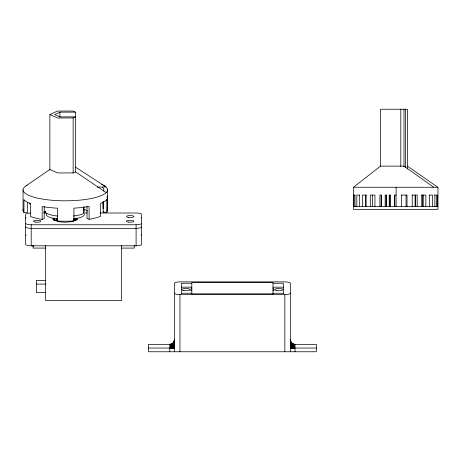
<?xml version="1.0" encoding="UTF-8"?>
<svg xmlns="http://www.w3.org/2000/svg" width="461" height="461" viewBox="0 0 461 461"><rect width="100%" height="100%" fill="white"/><g stroke="black" fill="none" stroke-linecap="round" stroke-linejoin="round"><path stroke-width="0.69" d="M174.396 339.728L174.362 348.043L148.454 348.043M107.546 189.771L107.546 210.176L107.482 210.89L107.482 198.034L107.234 211.605L106.814 212.308L103.172 212.129L103.172 201.417M174.396 347.744L170.368 348.043L170.368 344.298L173.042 342.984L174.362 340.31C174.108 342.558 172.022 344.379 169.763 344.338L169.763 351.755M103.172 212.129L103.558 211.49M353.454 187.258L437.95 187.258L437.95 209.346L353.454 209.346L353.454 187.258L380.532 166.133L403.986 166.133L433.772 187.258M26.11 185.789L49.857 169.51L57.706 172.95L73.143 172.91L75.546 171.815L106.209 192.606M43.737 212.365L45.593 211.403M49.857 169.821L49.857 114.559L57.446 111.078L72.89 111.043L75.368 112.127L75.368 117.152M75.368 112.127L59.93 112.167L54.738 114.547L60.103 116.904L75.546 116.864L75.546 172.12M49.857 114.559L57.706 117.999L73.143 117.964L75.546 116.864M27.568 202.321L27.568 212.319L23.943 212.515L23.943 199.659A42.251 10.937 0 0 0 30.397 203.589L30.397 216.44A42.251 10.937 0 0 0 42.164 219.43L44.193 218.629L44.193 206.488M97.45 187.097L106.001 186.941L75.368 167.078M353.454 195.078L353.766 195.078L353.766 206.563M355.091 195.078L353.869 195.078L353.869 206.563M359.557 195.078L356.826 195.078L356.826 206.563M366.432 195.078L362.432 195.078L362.432 206.563M396.108 195.078L394.691 195.078L394.691 206.563M401.099 195.078L407.028 195.078L407.028 206.563M411.938 195.078L417.176 195.078L417.176 206.563M421.394 195.078L425.86 195.078L425.86 206.563M429.266 195.078L432.493 195.078L432.493 206.563M434.464 195.078L436.613 195.078L436.613 206.563M437.95 195.078L437.639 195.078L437.639 206.563M353.454 206.563L437.95 206.563M43.916 213.005L46.037 213.005M84.271 213.005L87.273 213.005M100.198 213.005L136.093 213.005A5.561 1.441 0 0 1 141.648 214.446L141.648 244.376A5.561 1.441 0 0 1 136.093 245.811L31.21 245.811A5.561 1.441 0 0 1 25.649 244.376L25.649 214.446A5.561 1.441 0 0 1 30.484 213.017M25.649 223.314A5.561 1.441 0 0 0 31.21 224.755L136.093 224.755A5.561 1.441 0 0 0 141.648 223.314M33.065 245.678L33.204 245.678A4.074 1.055 0 0 1 33.607 245.425M33.065 246.226L33.204 246.226A4.074 1.055 0 0 0 33.607 246.479M45.662 248.087L33.065 248.087L33.065 245.223M121.635 248.087L134.237 248.087L134.237 245.223M45.662 280.392L36.396 280.392L36.396 292.602L45.662 292.602M191.816 283.25L181.438 283.25L181.438 293.588M272.981 283.25L283.354 283.25L283.354 293.588M36.396 284.085L45.662 284.085M181.438 287.163L191.816 287.163M272.981 287.163L283.354 287.163M191.816 288.759L190.963 288.759L190.963 290.891M272.981 288.759L273.811 288.759L273.811 290.891M190.963 290.413L191.816 290.413M272.981 290.413L273.811 290.413M181.438 293.248L191.816 293.248M272.981 293.248L283.354 293.248M191.816 293.847L272.981 293.847M174.396 293.069A5.561 1.562 0 0 0 179.957 294.631L284.84 294.631A5.561 1.562 0 0 0 290.395 293.069M171.089 344.338L148.454 344.338L148.454 351.755L316.338 351.755L316.338 344.338L293.709 344.338M290.395 348.043L316.338 348.043M290.436 347.784L294.423 348.043L294.423 344.298C292.188 344.044 290.361 341.981 290.395 339.728C290.355 342.195 292.562 344.39 295.028 344.338L295.028 351.755M106.814 212.308L106.814 199.457A42.251 10.937 0 0 1 100.648 203.41L100.648 216.267A42.251 10.937 0 0 1 89.106 219.315L87.02 218.52L87.02 206.378M83.919 209.167L87.625 211.086M407.386 166.133L437.835 187.258M77.304 218.785L76.935 219.701C69.778 223.015 60.46 223.015 53.309 219.701L52.888 218.877L53.309 218.059L53.309 220.208M107.131 195.896L107.546 210.176M434.89 195.078L434.89 206.563M429.468 195.078L429.468 206.563M423.215 195.078L423.215 206.563M422.697 195.078L422.697 206.563M421.746 195.078L421.746 206.563M415.292 195.078L415.292 206.563M415.142 195.084L415.142 206.465M412.243 195.078L412.243 206.563M407.386 168.997L407.386 109.245L380.532 109.245L380.532 166.502M406.037 195.078L406.037 206.563M405.565 109.245L405.565 167.556M403.986 109.245L403.986 166.836M401.617 195.078L401.617 206.563M400.805 109.245L400.805 166.502M396.108 187.258L396.074 206.563M394.725 195.078L394.725 206.563M390.588 206.563L390.588 195.078L389.222 195.078L389.222 206.563M389.793 195.078L389.793 206.563M386.508 206.563L386.508 195.078L385.16 195.078L385.16 206.563M386.088 195.078L386.088 206.563M381.293 206.563L381.293 195.078L379.91 195.078L379.91 206.563M381.207 195.078L381.207 206.563M374.931 206.563L374.931 195.078L370.304 195.078L370.304 206.563M372.534 195.078L372.534 206.563M366.115 195.078L366.115 206.563M365.354 195.078L365.354 206.563M359.321 195.078L359.321 206.563M354.999 195.078L354.999 206.563M293.83 344.183L293.83 348.038M293.259 343.987L293.259 348.043M292.712 343.722L292.712 348.043M292.211 343.387L292.211 348.043M291.755 342.99L291.755 348.043M291.358 342.535L291.358 348.043M291.018 342.033L291.018 348.043M290.753 341.48L290.753 348.043M290.557 340.904L290.557 348.043M290.395 351.755L290.395 283.434A5.561 1.562 0 0 0 284.84 281.873L179.957 281.873A5.561 1.562 0 0 0 174.396 283.434L174.396 351.755M284.84 294.631L284.84 351.755M272.981 293.968L272.981 282.651L191.816 282.651L191.816 293.968M179.957 294.631L179.957 351.755M174.241 340.904L174.241 348.043M174.045 341.48L174.045 348.043M173.78 342.033L173.78 348.043M173.44 342.535L173.44 348.043M173.042 342.99L173.042 348.043M172.587 343.387L172.587 348.043M172.08 343.722L172.08 348.043M171.538 343.987L171.538 348.043M170.968 344.183L170.968 348.038M136.093 224.755L136.093 245.811M121.635 245.223L121.635 300.584L45.662 300.584L45.662 245.223M103.46 202.454L103.46 208.885L103.028 208.239L103.028 201.814M89.106 219.315L89.106 206.459A42.251 10.937 0 0 1 73.939 208.13L73.939 220.986A42.251 10.937 0 0 1 57.452 221.026L57.452 208.17A42.251 10.937 0 0 1 42.164 206.574L42.164 219.43M83.919 206.407L83.919 209.605M83.355 207.225L83.355 213.616L83.049 213.766A20.382 5.273 0 0 1 73.276 216.03M76.935 218.059L76.935 220.208M75.713 218.013L75.713 220.877M73.766 218.791L73.766 220.22M73.143 117.964L73.143 173.221M59.93 112.167L59.93 117.192M56.473 218.791L56.473 220.22M56.403 218.814L56.403 220.243M54.531 218.013L54.531 220.877M31.21 224.755L31.21 245.811M29.942 202.863L29.942 204.292M23.05 189.978L23.05 210.383M141.227 217.471A5.561 1.441 0 0 1 141.648 218.024M141.648 226.893A5.561 1.441 0 0 1 136.093 228.333L31.21 228.333A5.561 1.441 0 0 1 25.649 226.893M25.649 218.024A5.561 1.441 0 0 1 26.075 217.471M54.686 220.197A12.044 3.118 0 0 1 56.605 219.551M73.639 219.551A12.044 3.118 0 0 1 75.552 220.197M141.227 234.949A5.561 1.441 0 0 1 141.648 235.502M25.649 235.502A5.561 1.441 0 0 1 26.075 234.949M84.156 213.939A18.993 4.915 0 0 1 73.518 218.958M57.85 219.05A18.993 4.915 0 0 1 46.498 213.835M83.349 209.599A18.993 4.915 0 0 1 83.222 212.757M73.334 220.594A8.062 2.086 0 0 1 70.936 221.925M59.918 221.989A8.062 2.086 0 0 1 57.412 220.006M101.679 184.319A42.251 10.937 0 0 1 67.087 200.8A42.251 10.937 0 0 1 27.228 185.132M23.943 212.515A42.251 10.937 0 0 1 23.113 209.669M102.428 187.201A38.545 9.975 0 0 1 103.558 191.085M57.677 216.065A20.382 5.273 0 0 1 44.948 210.879M276.871 290.58A4.074 1.147 0 0 0 282.985 289.583A4.074 1.147 0 0 0 276.871 288.592A4.074 1.147 0 0 0 276.871 290.58M183.847 290.58A4.074 1.147 0 0 0 189.967 289.583A4.074 1.147 0 0 0 183.847 288.592A4.074 1.147 0 0 0 183.847 290.58M128.308 222.087A3.705 0.957 0 0 0 133.869 221.251A3.705 0.957 0 0 0 128.308 220.421A3.705 0.957 0 0 0 128.308 222.087M128.308 217.338A3.705 0.957 0 0 0 133.869 216.503A3.705 0.957 0 0 0 128.308 215.673A3.705 0.957 0 0 0 128.308 217.338M35.284 222.087A3.705 0.957 0 0 0 40.845 221.251A3.705 0.957 0 0 0 35.284 220.421A3.705 0.957 0 0 0 35.284 222.087"/></g></svg>
